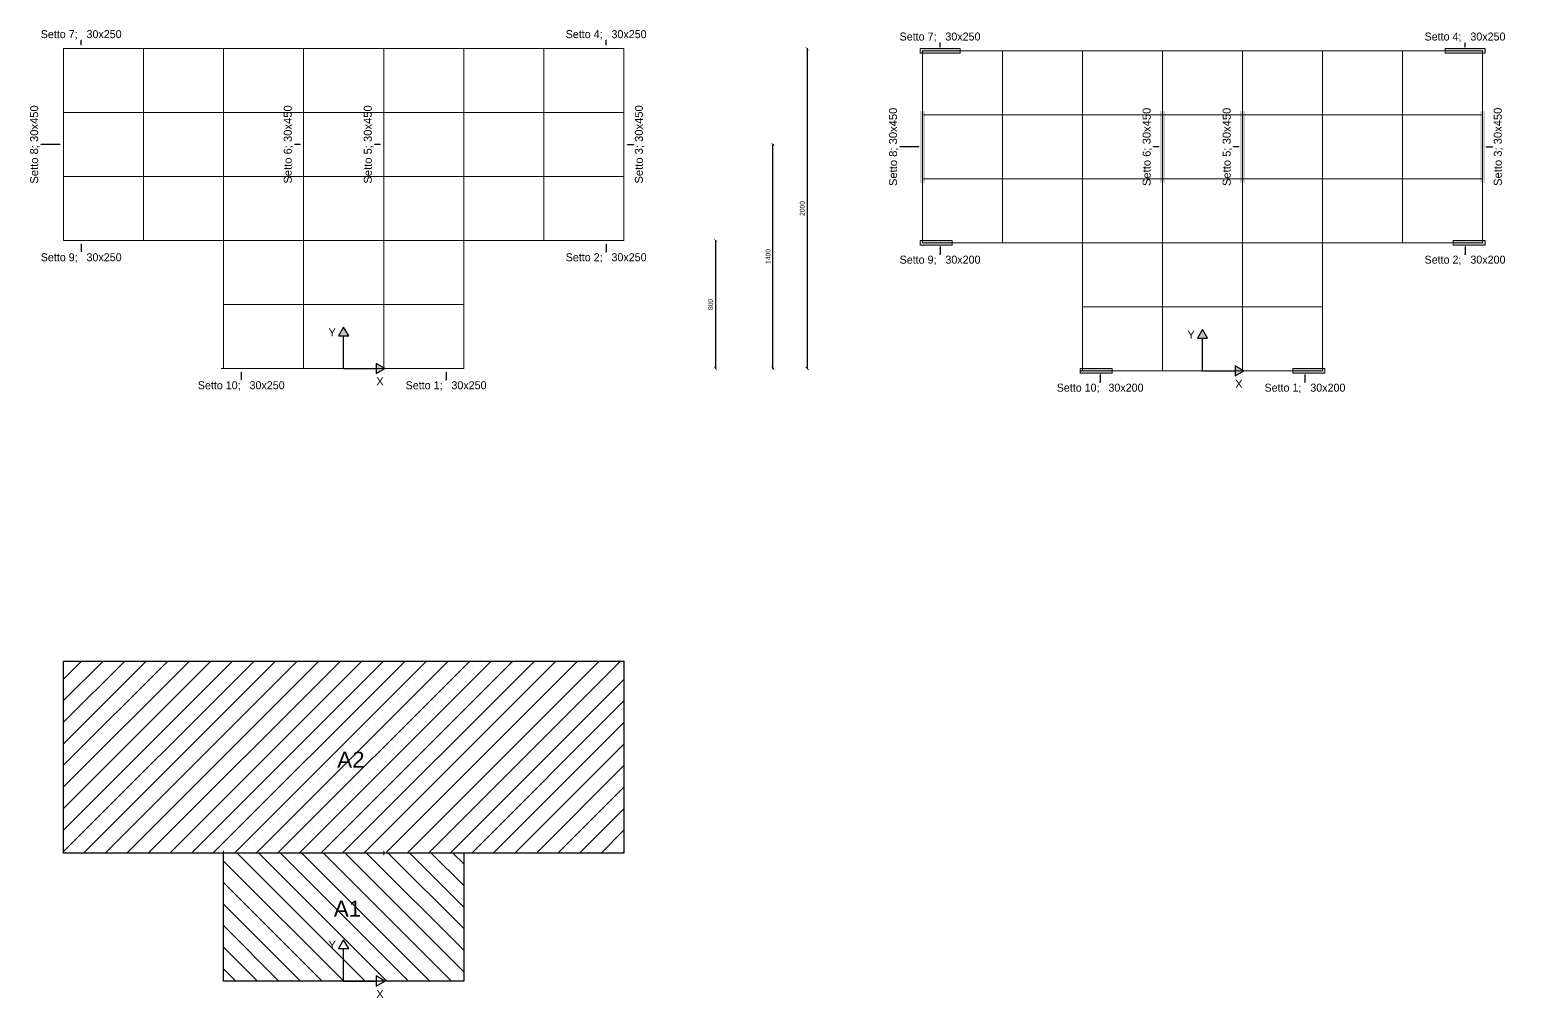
# Model space of a CAD drawing. Header units: millimetres. Extents: x 1415 to 3549, y 2194 to 4677.
# Drawn here: x 2139.2 to 2232.9, y 2265.8 to 2326.3 of the extents above; entities that cross this region are included whole.
import ezdxf
from ezdxf import colors
from ezdxf.entities.mleader import LeaderData, LeaderLine
from ezdxf.math import Vec2, Vec3

# ---------------------------------------------------------------- set-up
doc = ezdxf.new("R2010")
doc.units = ezdxf.units.MM
doc.linetypes.add('ACAD_ISO02W100', pattern=[15, 12, -3])
doc.layers.get('0').update_dxf_attribs({"plot": 0})
for name, color, linetype, lineweight in [('armature longitudinali', 5, 'Continuous', 9), ('Layer3', 7, 'Continuous', 15), ('Layer4', 7, 'Continuous', 15), ('quote', 252, 'Continuous', 5), ('sezione', 18, 'ACAD_ISO02W100', 20)]:
    doc.layers.add(name, color=color, linetype=linetype, lineweight=lineweight)
doc.styles.get("Standard").update_dxf_attribs({"font": 'arial.ttf'})
doc.dimstyles.new('quote cm scala 200', dxfattribs={"dimtxt": 0.3, "dimasz": 0.2, "dimexe": 0.05, "dimexo": 0.0015, "dimgap": 0.15, "dimtad": 1, "dimdec": 0, "dimlfac": 100, "dimzin": 0, "dimdsep": 46, "dimtxsty": 'Standard', "dimblk": 'ARCHTICK', "dimcen": 0, "dimclre": 252, "dimadec": 0, "dimazin": 2, "dimtfac": 1, "dimtdec": 0, "dimtofl": 0, "dimtmove": 0, "dimatfit": 3, "dimfxl": 0.0035, "dimfxlon": 1, "dimtolj": 1, "dimtzin": 0, "dimarcsym": 0})
pattern_1 = [(135, (2158.7493, 2266.8429), (-0.67352, -0.67352), [])]

# ---------------------------------------------------------------- blocks, each defined once
blk = doc.blocks.new('_ArchTick')
at = {"color": 0, "linetype": 'ByBlock', "const_width": 0.15}
blk.add_lwpolyline([(-0.5, -0.5), (0.5, 0.5)], dxfattribs=at)
blk = doc.blocks.new('*D387')
at = {"layer": 'Defpoints', "color": 0, "transparency": 16777216}
for p in [(2173.899, 2313.126), (2166.249, 2305.127), (2181.983, 2305.127)]:
    blk.add_point(p, dxfattribs=at)
at = {"layer": 'quote', "color": 252, "lineweight": -2, "transparency": 16777216}
for p, q in [((2181.98, 2313.126), (2182.033, 2313.126)), ((2181.98, 2305.127), (2182.033, 2305.127))]:
    blk.add_line(p, q, dxfattribs=at)
at = {"layer": 'quote', "color": 0, "linetype": 'Continuous', "lineweight": -2, "transparency": 16777216}
blk.add_line((2181.983, 2313.126), (2181.983, 2305.127), dxfattribs=at)
at = {"layer": 'quote', "color": 0, "lineweight": -2, "transparency": 16777216, "xscale": 0.2, "yscale": 0.2, "zscale": 0.2}
for p, rotation in [((2181.983, 2313.126), 90), ((2181.983, 2305.127), 270)]:
    blk.add_blockref('_ArchTick', p, dxfattribs=dict(at, rotation=rotation))
at = {"layer": 'quote', "color": 0, "transparency": 16777216, "insert": (2181.68, 2309.127), "char_height": 0.3, "attachment_point": 5, "rotation": 90}
blk.add_mtext('\\A1;800', dxfattribs=at)
blk = doc.blocks.new('*D388')
at = {"layer": 'Defpoints', "color": 0, "transparency": 16777216}
for p in [(2176.099, 2319.124), (2185.572, 2319.124), (2158.749, 2305.127)]:
    blk.add_point(p, dxfattribs=at)
at = {"layer": 'quote', "color": 252, "lineweight": -2, "transparency": 16777216}
for p, q in [((2185.568, 2319.124), (2185.622, 2319.124)), ((2185.568, 2305.127), (2185.622, 2305.127))]:
    blk.add_line(p, q, dxfattribs=at)
at = {"layer": 'quote', "color": 0, "linetype": 'Continuous', "lineweight": -2, "transparency": 16777216}
blk.add_line((2185.572, 2305.127), (2185.572, 2319.124), dxfattribs=at)
at = {"layer": 'quote', "color": 0, "lineweight": -2, "transparency": 16777216, "xscale": 0.2, "yscale": 0.2, "zscale": 0.2}
for p, rotation in [((2185.572, 2319.124), 90), ((2185.572, 2305.127), 270)]:
    blk.add_blockref('_ArchTick', p, dxfattribs=dict(at, rotation=rotation))
at = {"layer": 'quote', "color": 0, "transparency": 16777216, "insert": (2185.268, 2312.126), "char_height": 0.3, "attachment_point": 5, "rotation": 90}
blk.add_mtext('\\A1;1400', dxfattribs=at)
blk = doc.blocks.new('*D389')
at = {"layer": 'Defpoints', "color": 0, "transparency": 16777216}
for p in [(2176.399, 2325.124), (2166.249, 2305.127), (2187.706, 2305.127)]:
    blk.add_point(p, dxfattribs=at)
at = {"layer": 'quote', "color": 252, "lineweight": -2, "transparency": 16777216}
for p, q in [((2187.703, 2325.124), (2187.756, 2325.124)), ((2187.703, 2305.127), (2187.756, 2305.127))]:
    blk.add_line(p, q, dxfattribs=at)
at = {"layer": 'quote', "color": 0, "linetype": 'Continuous', "lineweight": -2, "transparency": 16777216}
blk.add_line((2187.706, 2325.124), (2187.706, 2305.127), dxfattribs=at)
at = {"layer": 'quote', "color": 0, "lineweight": -2, "transparency": 16777216, "xscale": 0.2, "yscale": 0.2, "zscale": 0.2}
for p, rotation in [((2187.706, 2325.124), 90), ((2187.706, 2305.127), 270)]:
    blk.add_blockref('_ArchTick', p, dxfattribs=dict(at, rotation=rotation))
at = {"layer": 'quote', "color": 0, "transparency": 16777216, "insert": (2187.403, 2315.126), "char_height": 0.3, "attachment_point": 5, "rotation": 90}
blk.add_mtext('\\A1;2000', dxfattribs=at)

msp = doc.modelspace()

# ---------------------------------------------------------------- hatches: boundary and pattern name
at = {"layer": 'Layer3', "transparency": 33554687}
h = msp.add_hatch(color=256, dxfattribs=at)
h.dxf.hatch_style = 1
h.paths.add_polyline_path([(2195.0631, 2320.9736), (2194.9124, 2320.9736), (2194.9112, 2316.7239), (2195.0631, 2316.7239)])
h.paths.add_polyline_path([(2194.9125, 2321.2239), (2194.7631, 2321.2239), (2194.7631, 2316.7239), (2194.9112, 2316.7239)])
h.paths.add_polyline_path([(2195.0631, 2321.2239), (2194.9125, 2321.2239), (2194.9124, 2320.9736), (2195.0631, 2320.9736)])
h.paths.add_polyline_path([(2197.2631, 2325.1239), (2194.7631, 2325.1239), (2194.7631, 2324.8239), (2194.9136, 2324.8239), (2194.9136, 2324.9741), (2197.2631, 2324.9739)])
h.paths.add_polyline_path([(2197.2631, 2324.9742), (2194.9136, 2324.9741), (2194.9136, 2324.8239), (2197.2631, 2324.8239)], flags=17)
h.paths.add_polyline_path([(2196.7631, 2312.9742), (2194.9101, 2312.974), (2194.9101, 2313.1239), (2194.7631, 2313.1239), (2194.7631, 2312.8239), (2196.7631, 2312.8239)])
h.paths.add_polyline_path([(2196.7631, 2313.1239), (2194.9101, 2313.1239), (2194.9101, 2312.974), (2196.7631, 2312.9742)], flags=17)
h.paths.add_polyline_path([(2206.7661, 2304.9772), (2204.7631, 2304.9772), (2204.7631, 2304.8239), (2206.7661, 2304.8239)])
h.paths.add_polyline_path([(2206.7661, 2305.1239), (2204.9131, 2305.1239), (2204.9131, 2304.9773), (2206.7661, 2304.9773)])
h.paths.add_polyline_path([(2204.9131, 2305.1239), (2204.7631, 2305.1239), (2204.7631, 2304.9772), (2204.9131, 2304.9772)])
h.paths.add_polyline_path([(2230.0631, 2321.2239), (2229.9141, 2321.2239), (2229.9143, 2316.7239), (2230.0631, 2316.7239)])
h.paths.add_polyline_path([(2229.9143, 2316.9762), (2229.7631, 2316.9762), (2229.7631, 2316.7239), (2229.9143, 2316.7239)])
h.paths.add_polyline_path([(2229.9141, 2321.2239), (2229.7631, 2321.2239), (2229.7631, 2316.9762), (2229.9143, 2316.9762)])
h = msp.add_hatch(color=256, dxfattribs=at)
h.dxf.hatch_style = 1
h.paths.add_polyline_path([(2229.7631, 2320.9736), (2229.9138, 2320.9736), (2229.915, 2316.7239), (2229.7631, 2316.7239)])
h.paths.add_polyline_path([(2229.9137, 2321.2239), (2230.0631, 2321.2239), (2230.0631, 2316.7239), (2229.915, 2316.7239)])
h.paths.add_polyline_path([(2229.7631, 2321.2239), (2229.9137, 2321.2239), (2229.9138, 2320.9736), (2229.7631, 2320.9736)])
h.paths.add_polyline_path([(2227.5631, 2325.1239), (2230.0631, 2325.1239), (2230.0631, 2324.8239), (2229.9127, 2324.8239), (2229.9126, 2324.9741), (2227.5631, 2324.9739)])
h.paths.add_polyline_path([(2227.5631, 2324.9742), (2229.9126, 2324.9741), (2229.9127, 2324.8239), (2227.5631, 2324.8239)], flags=17)
h.paths.add_polyline_path([(2228.0631, 2312.9742), (2229.9161, 2312.974), (2229.9161, 2313.1239), (2230.0631, 2313.1239), (2230.0631, 2312.8239), (2228.0631, 2312.8239)])
h.paths.add_polyline_path([(2228.0631, 2313.1239), (2229.9161, 2313.1239), (2229.9161, 2312.974), (2228.0631, 2312.9742)], flags=17)
h.paths.add_polyline_path([(2218.0601, 2304.9772), (2220.0631, 2304.9772), (2220.0631, 2304.8239), (2218.0601, 2304.8239)])
h.paths.add_polyline_path([(2218.0601, 2305.1239), (2219.9131, 2305.1239), (2219.9131, 2304.9773), (2218.0601, 2304.9773)])
h.paths.add_polyline_path([(2219.9131, 2305.1239), (2220.0631, 2305.1239), (2220.0631, 2304.9772), (2219.9131, 2304.9772)])
h.paths.add_polyline_path([(2194.7631, 2321.2239), (2194.9121, 2321.2239), (2194.9119, 2316.7239), (2194.7631, 2316.7239)])
h.paths.add_polyline_path([(2194.9119, 2316.9762), (2195.0631, 2316.9762), (2195.0631, 2316.7239), (2194.9119, 2316.7239)])
h.paths.add_polyline_path([(2194.9121, 2321.2239), (2195.0631, 2321.2239), (2195.0631, 2316.9762), (2194.9119, 2316.9762)])
h = msp.add_hatch(color=256, dxfattribs=at)
h.dxf.hatch_style = 1
h.paths.add_polyline_path([(2215.0631, 2321.2239), (2214.9131, 2321.2239), (2214.9131, 2316.7239), (2215.0631, 2316.7239)])
h.paths.add_polyline_path([(2214.9131, 2321.2239), (2214.7631, 2321.2239), (2214.7631, 2316.7239), (2214.9131, 2316.7239)])
h.paths.add_polyline_path([(2210.0631, 2320.9747), (2209.9111, 2320.9747), (2209.9116, 2316.9747), (2210.0631, 2316.9747)])
h.paths.add_polyline_path([(2209.9111, 2320.9747), (2209.7631, 2320.9747), (2209.7631, 2316.9747), (2209.9116, 2316.9747)])
h.paths.add_polyline_path([(2210.0631, 2321.2239), (2209.9111, 2321.2239), (2209.9111, 2320.9747), (2210.0631, 2320.9747)])
h.paths.add_polyline_path([(2209.9111, 2321.2239), (2209.7631, 2321.2239), (2209.7631, 2320.9747), (2209.9111, 2320.9747)])
h.paths.add_polyline_path([(2209.9116, 2316.9747), (2209.7631, 2316.9747), (2209.7631, 2316.7239), (2209.9116, 2316.7239)])
h.paths.add_polyline_path([(2210.0631, 2316.9747), (2209.9116, 2316.9747), (2209.9116, 2316.7239), (2210.0631, 2316.7239)])
at = {"layer": 'Layer3', "lineweight": 30, "transparency": 33554687}
h = msp.add_hatch(dxfattribs=at)
h.set_pattern_fill('ANSI31', color=256, scale=0.3, angle=90)
h.set_pattern_definition([(135, (2158.7493, 2305.1273), (-0.67352, -0.67352), [])])
h.paths.add_polyline_path([(2158.7493, 2307.707), (2158.4329, 2307.159), (2159.0657, 2307.159)])
h.paths.add_polyline_path([(2160.781, 2305.4437), (2160.781, 2305.1273), (2161.3289, 2305.1273), (2161.329, 2305.1273)])
h.paths.add_polyline_path([(2161.3288, 2305.1272), (2160.781, 2305.1272), (2160.781, 2304.811)])
at = {"layer": 'Layer3', "transparency": 33554687}
h = msp.add_hatch(color=256, dxfattribs=at)
h.dxf.hatch_style = 1
h.paths.add_polyline_path([(2158.7493, 2307.707), (2158.4329, 2307.159), (2159.0657, 2307.159)])
h.paths.add_polyline_path([(2160.781, 2305.4437), (2160.781, 2305.1273), (2161.2493, 2305.1273), (2161.2493, 2305.1733)])
h.paths.add_polyline_path([(2161.3288, 2305.1272), (2160.781, 2305.1272), (2160.781, 2304.811)])
h = msp.add_hatch(color=256, dxfattribs=at)
h.dxf.hatch_style = 1
h.paths.add_polyline_path([(2212.4131, 2307.557), (2212.0968, 2307.009), (2212.7295, 2307.009)])
h.paths.add_polyline_path([(2214.4448, 2305.2937), (2214.4448, 2304.9773), (2214.9131, 2304.9773), (2214.9131, 2305.0233)])
h.paths.add_polyline_path([(2214.9927, 2304.9772), (2214.4448, 2304.9772), (2214.4448, 2304.661)])
at = {"layer": 'Layer3', "true_color": 0xf8991e, "transparency": 33554687}
h = msp.add_hatch(dxfattribs=at)
h.set_pattern_fill('ANSI31', color=30, scale=0.3)
h.set_pattern_definition([(45, (2158.7493, 2266.8429), (-0.67352, 0.67352), [])])
h.paths.add_polyline_path([(2176.2501, 2286.8428), (2141.2498, 2286.8408), (2141.2463, 2274.8408), (2176.2507, 2274.8427)])
h.paths.add_polyline_path([(2158.0951, 2279.6251), (2160.3059, 2279.6251), (2160.3059, 2281.6858), (2158.0951, 2281.6858)], flags=24)
h.paths.add_polyline_path([(2157.8838, 2270.3176), (2160.0946, 2270.3176), (2160.0946, 2272.3783), (2157.8838, 2272.3783)], flags=9)
at = {"layer": 'Layer3', "true_color": 0x4554a5, "transparency": 33554687}
h = msp.add_hatch(dxfattribs=at)
h.set_pattern_fill('ANSI31', color=175, scale=0.3, angle=90)
h.set_pattern_definition(pattern_1)
h.paths.add_polyline_path([(2166.2493, 2274.8412), (2151.2493, 2274.8403), (2151.2493, 2274.6996), (2151.2492, 2266.843), (2166.2493, 2266.8429)])
h.paths.add_polyline_path([(2157.8838, 2270.3176), (2160.0946, 2270.3176), (2160.0946, 2272.3783), (2157.8838, 2272.3783)], flags=24)
at = {"layer": 'Layer3', "lineweight": 30, "transparency": 33554687}
h = msp.add_hatch(dxfattribs=at)
h.set_pattern_fill('ANSI31', color=256, scale=0.3, angle=90)
h.set_pattern_definition(pattern_1)
h.paths.add_polyline_path([(2158.7493, 2269.4226), (2158.4329, 2268.8746), (2159.0657, 2268.8746)])
h.paths.add_polyline_path([(2160.781, 2267.1593), (2160.781, 2266.8429), (2161.3289, 2266.8429), (2161.329, 2266.8429)])
h.paths.add_polyline_path([(2161.3288, 2266.8428), (2160.781, 2266.8428), (2160.781, 2266.5266)])

# ---------------------------------------------------------------- linework, layer by layer
at = {"layer": 'Layer3'}
for points in [[(2194.7631, 2325.1239), (2197.2631, 2325.1239), (2197.2631, 2324.8239), (2194.7631, 2324.8239)], [(2230.0631, 2325.1239), (2227.5631, 2325.1239), (2227.5631, 2324.8239), (2230.0631, 2324.8239)], [(2194.7631, 2313.1239), (2196.7631, 2313.1239), (2196.7631, 2312.8239), (2194.7631, 2312.8239)], [(2230.0631, 2313.1239), (2228.0631, 2313.1239), (2228.0631, 2312.8239), (2230.0631, 2312.8239)], [(2204.7661, 2305.1272), (2206.7661, 2305.1272), (2206.7661, 2304.8272), (2204.7661, 2304.8272)], [(2220.0601, 2305.1272), (2218.0601, 2305.1272), (2218.0601, 2304.8272), (2220.0601, 2304.8272)]]:
    msp.add_lwpolyline(points, close=True, dxfattribs=at)
at = {"layer": 'Layer3', "lineweight": 30}
for points in [[(2158.7493, 2307.707), (2158.4329, 2307.159), (2159.0657, 2307.159)], [(2212.4131, 2307.557), (2212.0968, 2307.009), (2212.7295, 2307.009)], [(2161.329, 2305.1273), (2160.781, 2305.4437), (2160.781, 2304.811)], [(2214.9928, 2304.9773), (2214.4448, 2305.2937), (2214.4448, 2304.661)], [(2158.7493, 2269.4226), (2158.4329, 2268.8746), (2159.0657, 2268.8746)], [(2161.329, 2266.8429), (2160.781, 2267.1593), (2160.781, 2266.5266)]]:
    msp.add_lwpolyline(points, close=True, dxfattribs=at)
for points in [[(2158.7493, 2305.1273), (2158.7493, 2307.159)], [(2212.4131, 2304.9773), (2212.4131, 2307.009)], [(2158.7493, 2305.1273), (2160.781, 2305.1273)], [(2212.4131, 2304.9773), (2214.4448, 2304.9773)], [(2158.7493, 2266.8429), (2158.7493, 2268.8746)], [(2158.7493, 2266.8429), (2160.781, 2266.8429)]]:
    msp.add_lwpolyline(points, dxfattribs=at)
at = {"layer": 'Layer3', "color": 1, "lineweight": 30}
for points in [[(2176.2507, 2274.8427), (2141.2463, 2274.8408), (2141.2498, 2286.8408), (2176.2501, 2286.8428), (2176.2507, 2274.8429)], [(2166.2493, 2274.8412), (2166.2493, 2266.8428), (2151.2492, 2266.8429), (2151.2487, 2274.8403)]]:
    msp.add_lwpolyline(points, dxfattribs=at)
at = {"layer": 'Layer4', "color": 251, "true_color": 0x636466}
for p, q in [((2151.2493, 2316.9839), (2151.2493, 2317.2639)), ((2204.9131, 2316.8339), (2204.9131, 2317.1139)), ((2151.2493, 2312.9839), (2151.2493, 2313.2639)), ((2161.2493, 2312.9839), (2161.2493, 2313.2639)), ((2204.9131, 2312.8339), (2204.9131, 2313.1139)), ((2214.9131, 2312.8339), (2214.9131, 2313.1139)), ((2156.2493, 2308.9839), (2156.2493, 2309.2639)), ((2161.2493, 2308.9839), (2161.2493, 2309.2639)), ((2209.9131, 2308.8339), (2209.9131, 2309.1139)), ((2214.9131, 2308.8339), (2214.9131, 2309.1139)), ((2151.2493, 2274.6996), (2151.2493, 2274.9796)), ((2161.2493, 2274.6996), (2161.2493, 2274.9796))]:
    msp.add_line(p, q, dxfattribs=at)
at = {"layer": 'Layer4', "color": 251, "ltscale": 0.7, "true_color": 0x636466}
for points in [[(2141.2463, 2313.124), (2141.2498, 2325.1241)], [(2176.2501, 2325.1285), (2141.2498, 2325.1241)], [(2146.2536, 2313.1243), (2146.2521, 2325.1247)], [(2151.2493, 2305.1272), (2151.2494, 2325.1253)], [(2156.2493, 2305.1189), (2156.2468, 2325.126)], [(2161.2493, 2305.1189), (2161.2493, 2325.1266)], [(2166.2493, 2305.1272), (2166.2493, 2325.1239)], [(2171.2468, 2313.1259), (2171.2461, 2325.1279)], [(2176.2507, 2313.1262), (2176.2501, 2325.1285)], [(2194.9101, 2312.974), (2194.9136, 2324.9741)], [(2229.9139, 2324.9785), (2194.9136, 2324.9741)], [(2199.9175, 2312.9743), (2199.916, 2324.9747)], [(2204.9131, 2304.9772), (2204.9133, 2324.9753)], [(2209.9131, 2304.9689), (2209.9106, 2324.976)], [(2214.9131, 2304.9689), (2214.9131, 2324.9766)], [(2219.9131, 2304.9772), (2219.9131, 2324.9739)], [(2224.9107, 2312.9759), (2224.9099, 2324.9779)], [(2229.9145, 2312.9762), (2229.9139, 2324.9785)], [(2176.2506, 2321.1262), (2141.2486, 2321.1236)], [(2229.9144, 2320.9762), (2194.9124, 2320.9736)], [(2176.2511, 2317.1262), (2141.2474, 2317.1236)], [(2229.9149, 2316.9762), (2194.9113, 2316.9736)], [(2176.2516, 2313.1262), (2141.2463, 2313.124)], [(2229.9154, 2312.9762), (2194.9101, 2312.974)], [(2166.2493, 2309.1262), (2151.2493, 2309.1242)], [(2219.9131, 2308.9762), (2204.9131, 2308.9742)], [(2166.2493, 2305.1272), (2151.0993, 2305.1272)], [(2219.9131, 2304.9772), (2204.7631, 2304.9772)], [(2141.2463, 2274.8396), (2141.2498, 2286.8397)], [(2176.2501, 2286.8442), (2141.2498, 2286.8397)], [(2176.2507, 2274.8418), (2176.2501, 2286.8442)], [(2176.2516, 2274.8418), (2141.2463, 2274.8396)], [(2166.2493, 2266.8429), (2151.2493, 2266.843)]]:
    msp.add_lwpolyline(points, dxfattribs=at)

# ---------------------------------------------------------------- texts
at = {"layer": 'sezione', "color": 0, "lineweight": 30, "char_height": 0.5, "attachment_point": 1}
for s, insert in [('Y', (2157.7967, 2307.6395)), ('Y', (2211.4605, 2307.4895)), ('X', (2160.7864, 2304.5673)), ('X', (2214.4502, 2304.4173)), ('Y', (2157.7967, 2269.3551)), ('X', (2160.7864, 2266.2829))]:
    msp.add_mtext_dynamic_manual_height_columns(s, width=40.648423, gutter_width=12.5, heights=[0], dxfattribs=dict(at, insert=insert))
at = {"layer": 'sezione', "char_height": 1, "attachment_point": 1}
for s, insert in [('A2', (2158.3471, 2281.1753)), ('A1', (2158.1358, 2271.8677))]:
    msp.add_mtext_dynamic_manual_height_columns(s, width=40.648423, gutter_width=12.5, heights=[0], dxfattribs=dict(at, insert=insert))

# ---------------------------------------------------------------- dimensions: what is measured, and where the dimension line sits
at = {"layer": 'quote'}
for base, p1, p2, picture, middle in [((2187.7063, 2305.1272), (2176.3993, 2325.1239), (2166.2493, 2305.1272), '*D389', (2187.4032, 2315.1256)), ((2185.5716, 2319.1239), (2158.7493, 2305.1273), (2176.0993, 2319.1239), '*D388', (2185.2684, 2312.1256)), ((2181.9834, 2305.1272), (2173.8993, 2313.126), (2166.2493, 2305.1272), '*D387', (2181.6802, 2309.1266))]:
    dim = msp.add_linear_dim(base=base, p1=p1, p2=p2, angle=90, dimstyle='quote cm scala 200', dxfattribs=at)
    dim.commit()
    dim.dimension.update_dxf_attribs({"geometry": picture, "text_midpoint": middle})

# ---------------------------------------------------------------- leaders
at = {"layer": 'armature longitudinali'}
ml = msp.add_multileader_mtext('Standard', dxfattribs=at)
ml.set_content('{\\fBahnschrift Light|b0|i0|c0|p34;\\C0;Setto 7;   30x250}', color=256)
ml.set_leader_properties()
ml.build(insert=Vec2(0, 0))
ml.multileader.update_dxf_attribs({"text_attachment_direction": 1, "dogleg_length": 0.03, "arrow_head_size": 0.075})
ctx = ml.context
ctx.base_point, ctx.char_height, ctx.arrow_head_size, ctx.landing_gap_size, ctx.plane_origin = Vec3(2142.3493, 2325.6354), 0.5, 0.075, 0.08, Vec3(2143.3596, 2325.2739)
ctx.text_align_type = 1
notes = []
notes.append((ctx, [(1, (1, 1, 0), (2142.3493, 2325.6354), (1, 0), 0.03, [(0, [(2142.3493, 2325.2739), (2142.3493, 2325.6354)], 0, [])])]))
ctx.mtext.insert, ctx.mtext.alignment, ctx.mtext.flow_direction = Vec3(2142.3493, 2326.2704), 2, 5
ml = msp.add_multileader_mtext('Standard', dxfattribs=at)
ml.set_content('{\\fBahnschrift Light|b0|i0|c0|p34;\\C0;Setto 4;   30x250}', color=256)
ml.set_leader_properties()
ml.build(insert=Vec2(0, 0))
ml.multileader.update_dxf_attribs({"text_attachment_direction": 1, "dogleg_length": 0.03, "arrow_head_size": 0.075})
ctx = ml.context
ctx.base_point, ctx.char_height, ctx.arrow_head_size, ctx.landing_gap_size, ctx.plane_origin = Vec3(2175.1493, 2325.6354), 0.5, 0.075, 0.08, Vec3(2176.1596, 2325.2739)
ctx.text_align_type = 1
notes.append((ctx, [(1, (1, 1, 0), (2175.1493, 2325.6354), (1, 0), 0.03, [(0, [(2175.1493, 2325.2739), (2175.1493, 2325.6354)], 0, [])])]))
ctx.mtext.insert, ctx.mtext.alignment, ctx.mtext.flow_direction = Vec3(2175.1493, 2326.2704), 2, 5
ml = msp.add_multileader_mtext('Standard', dxfattribs=at)
ml.set_content('{\\fBahnschrift Light|b0|i0|c0|p34;\\C0;Setto 7;   30x250}', color=256)
ml.set_leader_properties()
ml.build(insert=Vec2(0, 0))
ml.multileader.update_dxf_attribs({"text_attachment_direction": 1, "dogleg_length": 0.03, "arrow_head_size": 0.075})
ctx = ml.context
ctx.base_point, ctx.char_height, ctx.arrow_head_size, ctx.landing_gap_size, ctx.plane_origin = Vec3(2196.0131, 2325.4854), 0.5, 0.075, 0.08, Vec3(2197.0234, 2325.1239)
ctx.text_align_type = 1
notes.append((ctx, [(1, (1, 1, 0), (2196.0131, 2325.4854), (1, 0), 0.03, [(0, [(2196.0131, 2325.1239), (2196.0131, 2325.4854)], 0, [])])]))
ctx.mtext.insert, ctx.mtext.alignment, ctx.mtext.flow_direction = Vec3(2196.0131, 2326.1204), 2, 5
ml = msp.add_multileader_mtext('Standard', dxfattribs=at)
ml.set_content('{\\fBahnschrift Light|b0|i0|c0|p34;\\C0;Setto 4;   30x250}', color=256)
ml.set_leader_properties()
ml.build(insert=Vec2(0, 0))
ml.multileader.update_dxf_attribs({"text_attachment_direction": 1, "dogleg_length": 0.03, "arrow_head_size": 0.075})
ctx = ml.context
ctx.base_point, ctx.char_height, ctx.arrow_head_size, ctx.landing_gap_size, ctx.plane_origin = Vec3(2228.8131, 2325.4854), 0.5, 0.075, 0.08, Vec3(2229.8234, 2325.1239)
ctx.text_align_type = 1
notes.append((ctx, [(1, (1, 1, 0), (2228.8131, 2325.4854), (1, 0), 0.03, [(0, [(2228.8131, 2325.1239), (2228.8131, 2325.4854)], 0, [])])]))
ctx.mtext.insert, ctx.mtext.alignment, ctx.mtext.flow_direction = Vec3(2228.8131, 2326.1204), 2, 5
ml = msp.add_multileader_mtext('Standard', dxfattribs=at)
ml.set_content('{\\C0;Setto 8; 30x450}', color=256)
ml.set_leader_properties()
ml.build(insert=Vec2(0, 0))
ml.multileader.update_dxf_attribs({"text_attachment_direction": 1, "dogleg_length": 0.03, "arrow_head_size": 0.075})
ctx = ml.context
ctx.base_point, ctx.char_height, ctx.arrow_head_size, ctx.landing_gap_size, ctx.plane_origin, ctx.plane_x_axis, ctx.plane_y_axis = Vec3(2139.8481, 2319.1239), 0.5, 0.075, 0.08, Vec3(2139.5425, 2320.4839), Vec3(0, 1), Vec3(-1, 0)
ctx.text_align_type = 1
notes.append((ctx, [(1, (1, 1, 0), (2139.8481, 2319.1239), (0, 1), 0.03, [(0, [(2141.0993, 2319.1239), (2139.8481, 2319.1239)], 0, [])])]))
ctx.mtext.insert, ctx.mtext.text_direction, ctx.mtext.rotation, ctx.mtext.alignment, ctx.mtext.flow_direction = Vec3(2139.1607, 2319.1239), Vec3(0, 1), 1.5707963, 2, 5
ml = msp.add_multileader_mtext('Standard', dxfattribs=at)
ml.set_content('{\\C0;Setto 6; 30x450}', color=256)
ml.set_leader_properties()
ml.build(insert=Vec2(0, 0))
ml.multileader.update_dxf_attribs({"text_attachment_direction": 1, "dogleg_length": 0.03, "arrow_head_size": 0.075})
ctx = ml.context
ctx.base_point, ctx.char_height, ctx.arrow_head_size, ctx.landing_gap_size, ctx.plane_origin, ctx.plane_x_axis, ctx.plane_y_axis = Vec3(2155.6923, 2319.1239), 0.5, 0.075, 0.08, Vec3(2154.5425, 2320.5088), Vec3(0, 1), Vec3(-1, 0)
ctx.text_align_type = 1
notes.append((ctx, [(1, (1, 1, 0), (2155.6923, 2319.1239), (0, 1), 0.03, [(0, [(2156.0993, 2319.1239), (2155.6923, 2319.1239)], 0, [])])]))
ctx.mtext.insert, ctx.mtext.text_direction, ctx.mtext.rotation, ctx.mtext.alignment, ctx.mtext.flow_direction = Vec3(2155.0048, 2319.1239), Vec3(0, 1), 1.5707963, 2, 5
ml = msp.add_multileader_mtext('Standard', dxfattribs=at)
ml.set_content('{\\C0;Setto 5; 30x450}', color=256)
ml.set_leader_properties()
ml.build(insert=Vec2(0, 0))
ml.multileader.update_dxf_attribs({"text_attachment_direction": 1, "dogleg_length": 0.03, "arrow_head_size": 0.075})
ctx = ml.context
ctx.base_point, ctx.char_height, ctx.arrow_head_size, ctx.landing_gap_size, ctx.plane_origin, ctx.plane_x_axis, ctx.plane_y_axis = Vec3(2160.6923, 2319.1239), 0.5, 0.075, 0.08, Vec3(2159.5425, 2320.5088), Vec3(0, 1), Vec3(-1, 0)
ctx.text_align_type = 1
notes.append((ctx, [(1, (1, 1, 0), (2160.6923, 2319.1239), (0, 1), 0.03, [(0, [(2161.0993, 2319.1239), (2160.6923, 2319.1239)], 0, [])])]))
ctx.mtext.insert, ctx.mtext.text_direction, ctx.mtext.rotation, ctx.mtext.alignment, ctx.mtext.flow_direction = Vec3(2160.0048, 2319.1239), Vec3(0, 1), 1.5707963, 2, 5
ml = msp.add_multileader_mtext('Standard', dxfattribs=at)
ml.set_content('{\\C0;Setto 3; 30x450}', color=256)
ml.set_leader_properties()
ml.build(insert=Vec2(0, 0))
ml.multileader.update_dxf_attribs({"text_attachment_direction": 1, "dogleg_length": 0.03, "arrow_head_size": 0.075})
ctx = ml.context
ctx.base_point, ctx.char_height, ctx.arrow_head_size, ctx.landing_gap_size, ctx.plane_origin, ctx.plane_x_axis, ctx.plane_y_axis = Vec3(2177.6312, 2319.1286), 0.5, 0.075, 0.08, Vec3(2177.9561, 2320.4839), Vec3(0, 1), Vec3(-1, 0)
ctx.text_align_type = 1
notes.append((ctx, [(1, (1, 1, 0), (2176.8638, 2319.1286), (0, -1), 0.03, [(0, [(2176.3993, 2319.1239), (2176.8638, 2319.1286)], 0, [])])]))
ctx.mtext.insert, ctx.mtext.text_direction, ctx.mtext.rotation, ctx.mtext.alignment, ctx.mtext.flow_direction = Vec3(2176.9438, 2319.1286), Vec3(0, 1), 1.5707963, 2, 5
ml = msp.add_multileader_mtext('Standard', dxfattribs=at)
ml.set_content('{\\C0;Setto 8; 30x450}', color=256)
ml.set_leader_properties()
ml.build(insert=Vec2(0, 0))
ml.multileader.update_dxf_attribs({"text_attachment_direction": 1, "dogleg_length": 0.03, "arrow_head_size": 0.075})
ctx = ml.context
ctx.base_point, ctx.char_height, ctx.arrow_head_size, ctx.landing_gap_size, ctx.plane_origin, ctx.plane_x_axis, ctx.plane_y_axis = Vec3(2193.5119, 2318.9739), 0.5, 0.075, 0.08, Vec3(2193.2063, 2320.3339), Vec3(0, 1), Vec3(-1, 0)
ctx.text_align_type = 1
notes.append((ctx, [(1, (1, 1, 0), (2193.5119, 2318.9739), (0, 1), 0.03, [(0, [(2194.7631, 2318.9739), (2193.5119, 2318.9739)], 0, [])])]))
ctx.mtext.insert, ctx.mtext.text_direction, ctx.mtext.rotation, ctx.mtext.alignment, ctx.mtext.flow_direction = Vec3(2192.8245, 2318.9739), Vec3(0, 1), 1.5707963, 2, 5
ml = msp.add_multileader_mtext('Standard', dxfattribs=at)
ml.set_content('{\\C0;Setto 6; 30x450}', color=256)
ml.set_leader_properties()
ml.build(insert=Vec2(0, 0))
ml.multileader.update_dxf_attribs({"text_attachment_direction": 1, "dogleg_length": 0.03, "arrow_head_size": 0.075})
ctx = ml.context
ctx.base_point, ctx.char_height, ctx.arrow_head_size, ctx.landing_gap_size, ctx.plane_origin, ctx.plane_x_axis, ctx.plane_y_axis = Vec3(2209.3561, 2318.9739), 0.5, 0.075, 0.08, Vec3(2208.2063, 2320.3588), Vec3(0, 1), Vec3(-1, 0)
ctx.text_align_type = 1
notes.append((ctx, [(1, (1, 1, 0), (2209.3561, 2318.9739), (0, 1), 0.03, [(0, [(2209.7631, 2318.9739), (2209.3561, 2318.9739)], 0, [])])]))
ctx.mtext.insert, ctx.mtext.text_direction, ctx.mtext.rotation, ctx.mtext.alignment, ctx.mtext.flow_direction = Vec3(2208.6687, 2318.9739), Vec3(0, 1), 1.5707963, 2, 5
ml = msp.add_multileader_mtext('Standard', dxfattribs=at)
ml.set_content('{\\C0;Setto 5; 30x450}', color=256)
ml.set_leader_properties()
ml.build(insert=Vec2(0, 0))
ml.multileader.update_dxf_attribs({"text_attachment_direction": 1, "dogleg_length": 0.03, "arrow_head_size": 0.075})
ctx = ml.context
ctx.base_point, ctx.char_height, ctx.arrow_head_size, ctx.landing_gap_size, ctx.plane_origin, ctx.plane_x_axis, ctx.plane_y_axis = Vec3(2214.3561, 2318.9739), 0.5, 0.075, 0.08, Vec3(2213.2063, 2320.3588), Vec3(0, 1), Vec3(-1, 0)
ctx.text_align_type = 1
notes.append((ctx, [(1, (1, 1, 0), (2214.3561, 2318.9739), (0, 1), 0.03, [(0, [(2214.7631, 2318.9739), (2214.3561, 2318.9739)], 0, [])])]))
ctx.mtext.insert, ctx.mtext.text_direction, ctx.mtext.rotation, ctx.mtext.alignment, ctx.mtext.flow_direction = Vec3(2213.6687, 2318.9739), Vec3(0, 1), 1.5707963, 2, 5
ml = msp.add_multileader_mtext('Standard', dxfattribs=at)
ml.set_content('{\\C0;Setto 3; 30x450}', color=256)
ml.set_leader_properties()
ml.build(insert=Vec2(0, 0))
ml.multileader.update_dxf_attribs({"text_attachment_direction": 1, "dogleg_length": 0.03, "arrow_head_size": 0.075})
ctx = ml.context
ctx.base_point, ctx.char_height, ctx.arrow_head_size, ctx.landing_gap_size, ctx.plane_origin, ctx.plane_x_axis, ctx.plane_y_axis = Vec3(2231.295, 2318.9786), 0.5, 0.075, 0.08, Vec3(2231.6199, 2320.3339), Vec3(0, 1), Vec3(-1, 0)
ctx.text_align_type = 1
notes.append((ctx, [(1, (1, 1, 0), (2230.5276, 2318.9786), (0, -1), 0.03, [(0, [(2230.0631, 2318.9739), (2230.5276, 2318.9786)], 0, [])])]))
ctx.mtext.insert, ctx.mtext.text_direction, ctx.mtext.rotation, ctx.mtext.alignment, ctx.mtext.flow_direction = Vec3(2230.6076, 2318.9786), Vec3(0, 1), 1.5707963, 2, 5
ml = msp.add_multileader_mtext('Standard', dxfattribs=at)
ml.set_content('{\\fBahnschrift Light|b0|i0|c0|p34;\\C0;Setto 9;   30x250}', color=256)
ml.set_leader_properties()
ml.build(insert=Vec2(0, 0))
ml.multileader.update_dxf_attribs({"text_attachment_direction": 1, "dogleg_length": 0.03, "arrow_head_size": 0.075})
ctx = ml.context
ctx.base_point, ctx.char_height, ctx.arrow_head_size, ctx.landing_gap_size, ctx.plane_origin = Vec3(2142.3493, 2311.6909), 0.5, 0.075, 0.08, Vec3(2141.2554, 2312.9739)
ctx.text_align_type = 1
notes.append((ctx, [(1, (1, 1, 0), (2142.3493, 2312.4059), (-1, 0), 0.03, [(0, [(2142.3493, 2312.9739), (2142.3493, 2312.4059)], 0, [])])]))
ctx.mtext.insert, ctx.mtext.alignment, ctx.mtext.flow_direction = Vec3(2142.3493, 2312.3259), 2, 5
ml = msp.add_multileader_mtext('Standard', dxfattribs=at)
ml.set_content('{\\fBahnschrift Light|b0|i0|c0|p34;\\C0;Setto 2;   30x250}', color=256)
ml.set_leader_properties()
ml.build(insert=Vec2(0, 0))
ml.multileader.update_dxf_attribs({"text_attachment_direction": 1, "dogleg_length": 0.03, "arrow_head_size": 0.075})
ctx = ml.context
ctx.base_point, ctx.char_height, ctx.arrow_head_size, ctx.landing_gap_size, ctx.plane_origin = Vec3(2175.1493, 2311.6909), 0.5, 0.075, 0.08, Vec3(2174.0554, 2312.9739)
ctx.text_align_type = 1
notes.append((ctx, [(1, (1, 1, 0), (2175.1493, 2312.4059), (-1, 0), 0.03, [(0, [(2175.1493, 2312.9739), (2175.1493, 2312.4059)], 0, [])])]))
ctx.mtext.insert, ctx.mtext.alignment, ctx.mtext.flow_direction = Vec3(2175.1493, 2312.3259), 2, 5
ml = msp.add_multileader_mtext('Standard', dxfattribs=at)
ml.set_content('{\\fBahnschrift Light|b0|i0|c0|p34;\\C0;Setto 9;   30x200}', color=256)
ml.set_leader_properties()
ml.build(insert=Vec2(0, 0))
ml.multileader.update_dxf_attribs({"text_attachment_direction": 1, "dogleg_length": 0.03, "arrow_head_size": 0.075})
ctx = ml.context
ctx.base_point, ctx.char_height, ctx.arrow_head_size, ctx.landing_gap_size, ctx.plane_origin = Vec3(2196.0131, 2311.5409), 0.5, 0.075, 0.08, Vec3(2194.9192, 2312.8239)
ctx.text_align_type = 1
notes.append((ctx, [(1, (1, 1, 0), (2196.0131, 2312.2559), (-1, 0), 0.03, [(0, [(2196.0131, 2312.8239), (2196.0131, 2312.2559)], 0, [])])]))
ctx.mtext.insert, ctx.mtext.alignment, ctx.mtext.flow_direction = Vec3(2196.0131, 2312.1759), 2, 5
ml = msp.add_multileader_mtext('Standard', dxfattribs=at)
ml.set_content('{\\fBahnschrift Light|b0|i0|c0|p34;\\C0;Setto 2;   30x200}', color=256)
ml.set_leader_properties()
ml.build(insert=Vec2(0, 0))
ml.multileader.update_dxf_attribs({"text_attachment_direction": 1, "dogleg_length": 0.03, "arrow_head_size": 0.075})
ctx = ml.context
ctx.base_point, ctx.char_height, ctx.arrow_head_size, ctx.landing_gap_size, ctx.plane_origin = Vec3(2228.8131, 2311.5409), 0.5, 0.075, 0.08, Vec3(2227.7192, 2312.8239)
ctx.text_align_type = 1
notes.append((ctx, [(1, (1, 1, 0), (2228.8131, 2312.2559), (-1, 0), 0.03, [(0, [(2228.8131, 2312.8239), (2228.8131, 2312.2559)], 0, [])])]))
ctx.mtext.insert, ctx.mtext.alignment, ctx.mtext.flow_direction = Vec3(2228.8131, 2312.1759), 2, 5
ml = msp.add_multileader_mtext('Standard', dxfattribs=at)
ml.set_content('{\\fBahnschrift Light|b0|i0|c0|p34;\\C0;Setto 10;   30x250}', color=256)
ml.set_leader_properties()
ml.build(insert=Vec2(0, 0))
ml.multileader.update_dxf_attribs({"text_attachment_direction": 1, "dogleg_length": 0.03, "arrow_head_size": 0.075})
ctx = ml.context
ctx.base_point, ctx.char_height, ctx.arrow_head_size, ctx.landing_gap_size, ctx.plane_origin = Vec3(2152.3493, 2303.6909), 0.5, 0.075, 0.08, Vec3(2151.2554, 2304.9739)
ctx.text_align_type = 1
notes.append((ctx, [(1, (1, 1, 0), (2152.3493, 2304.4059), (-1, 0), 0.03, [(0, [(2152.3493, 2304.9739), (2152.3493, 2304.4059)], 0, [])])]))
ctx.mtext.insert, ctx.mtext.alignment, ctx.mtext.flow_direction = Vec3(2152.3493, 2304.3259), 2, 5
ml = msp.add_multileader_mtext('Standard', dxfattribs=at)
ml.set_content('{\\fBahnschrift Light|b0|i0|c0|p34;\\C0;Setto 1;   30x250}', color=256)
ml.set_leader_properties()
ml.build(insert=Vec2(0, 0))
ml.multileader.update_dxf_attribs({"text_attachment_direction": 1, "dogleg_length": 0.03, "arrow_head_size": 0.075})
ctx = ml.context
ctx.base_point, ctx.char_height, ctx.arrow_head_size, ctx.landing_gap_size, ctx.plane_origin = Vec3(2165.1493, 2303.6909), 0.5, 0.075, 0.08, Vec3(2164.0554, 2304.9739)
ctx.text_align_type = 1
notes.append((ctx, [(1, (1, 1, 0), (2165.1493, 2304.4059), (-1, 0), 0.03, [(0, [(2165.1493, 2304.9739), (2165.1493, 2304.4059)], 0, [])])]))
ctx.mtext.insert, ctx.mtext.alignment, ctx.mtext.flow_direction = Vec3(2165.1493, 2304.3259), 2, 5
ml = msp.add_multileader_mtext('Standard', dxfattribs=at)
ml.set_content('{\\fBahnschrift Light|b0|i0|c0|p34;\\C0;Setto 10;   30x200}', color=256)
ml.set_leader_properties()
ml.build(insert=Vec2(0, 0))
ml.multileader.update_dxf_attribs({"text_attachment_direction": 1, "dogleg_length": 0.03, "arrow_head_size": 0.075})
ctx = ml.context
ctx.base_point, ctx.char_height, ctx.arrow_head_size, ctx.landing_gap_size, ctx.plane_origin = Vec3(2206.0131, 2303.5409), 0.5, 0.075, 0.08, Vec3(2204.9192, 2304.8239)
ctx.text_align_type = 1
notes.append((ctx, [(1, (1, 1, 0), (2206.0131, 2304.2559), (-1, 0), 0.03, [(0, [(2206.0131, 2304.8239), (2206.0131, 2304.2559)], 0, [])])]))
ctx.mtext.insert, ctx.mtext.alignment, ctx.mtext.flow_direction = Vec3(2206.0131, 2304.1759), 2, 5
ml = msp.add_multileader_mtext('Standard', dxfattribs=at)
ml.set_content('{\\fBahnschrift Light|b0|i0|c0|p34;\\C0;Setto 1;   30x200}', color=256)
ml.set_leader_properties()
ml.build(insert=Vec2(0, 0))
ml.multileader.update_dxf_attribs({"text_attachment_direction": 1, "dogleg_length": 0.03, "arrow_head_size": 0.075})
ctx = ml.context
ctx.base_point, ctx.char_height, ctx.arrow_head_size, ctx.landing_gap_size, ctx.plane_origin = Vec3(2218.8131, 2303.5409), 0.5, 0.075, 0.08, Vec3(2217.7192, 2304.8239)
ctx.text_align_type = 1
notes.append((ctx, [(1, (1, 1, 0), (2218.8131, 2304.2559), (-1, 0), 0.03, [(0, [(2218.8131, 2304.8239), (2218.8131, 2304.2559)], 0, [])])]))
ctx.mtext.insert, ctx.mtext.alignment, ctx.mtext.flow_direction = Vec3(2218.8131, 2304.1759), 2, 5
for ctx, leaders in notes:
    for number, flags, end, landing, length, lines in leaders:
        leader = LeaderData()
        leader.index, (leader.has_last_leader_line, leader.has_dogleg_vector, leader.attachment_direction) = number, flags
        leader.last_leader_point, leader.dogleg_vector, leader.dogleg_length = Vec3(end), Vec3(landing), length
        for number, points, colour, breaks in lines:
            line = LeaderLine()
            line.index, line.vertices, line.color, line.breaks = number, Vec3.list(points), colors.encode_raw_color(colour), breaks
            leader.lines.append(line)
        ctx.leaders.append(leader)

doc.saveas('drawing.dxf')
